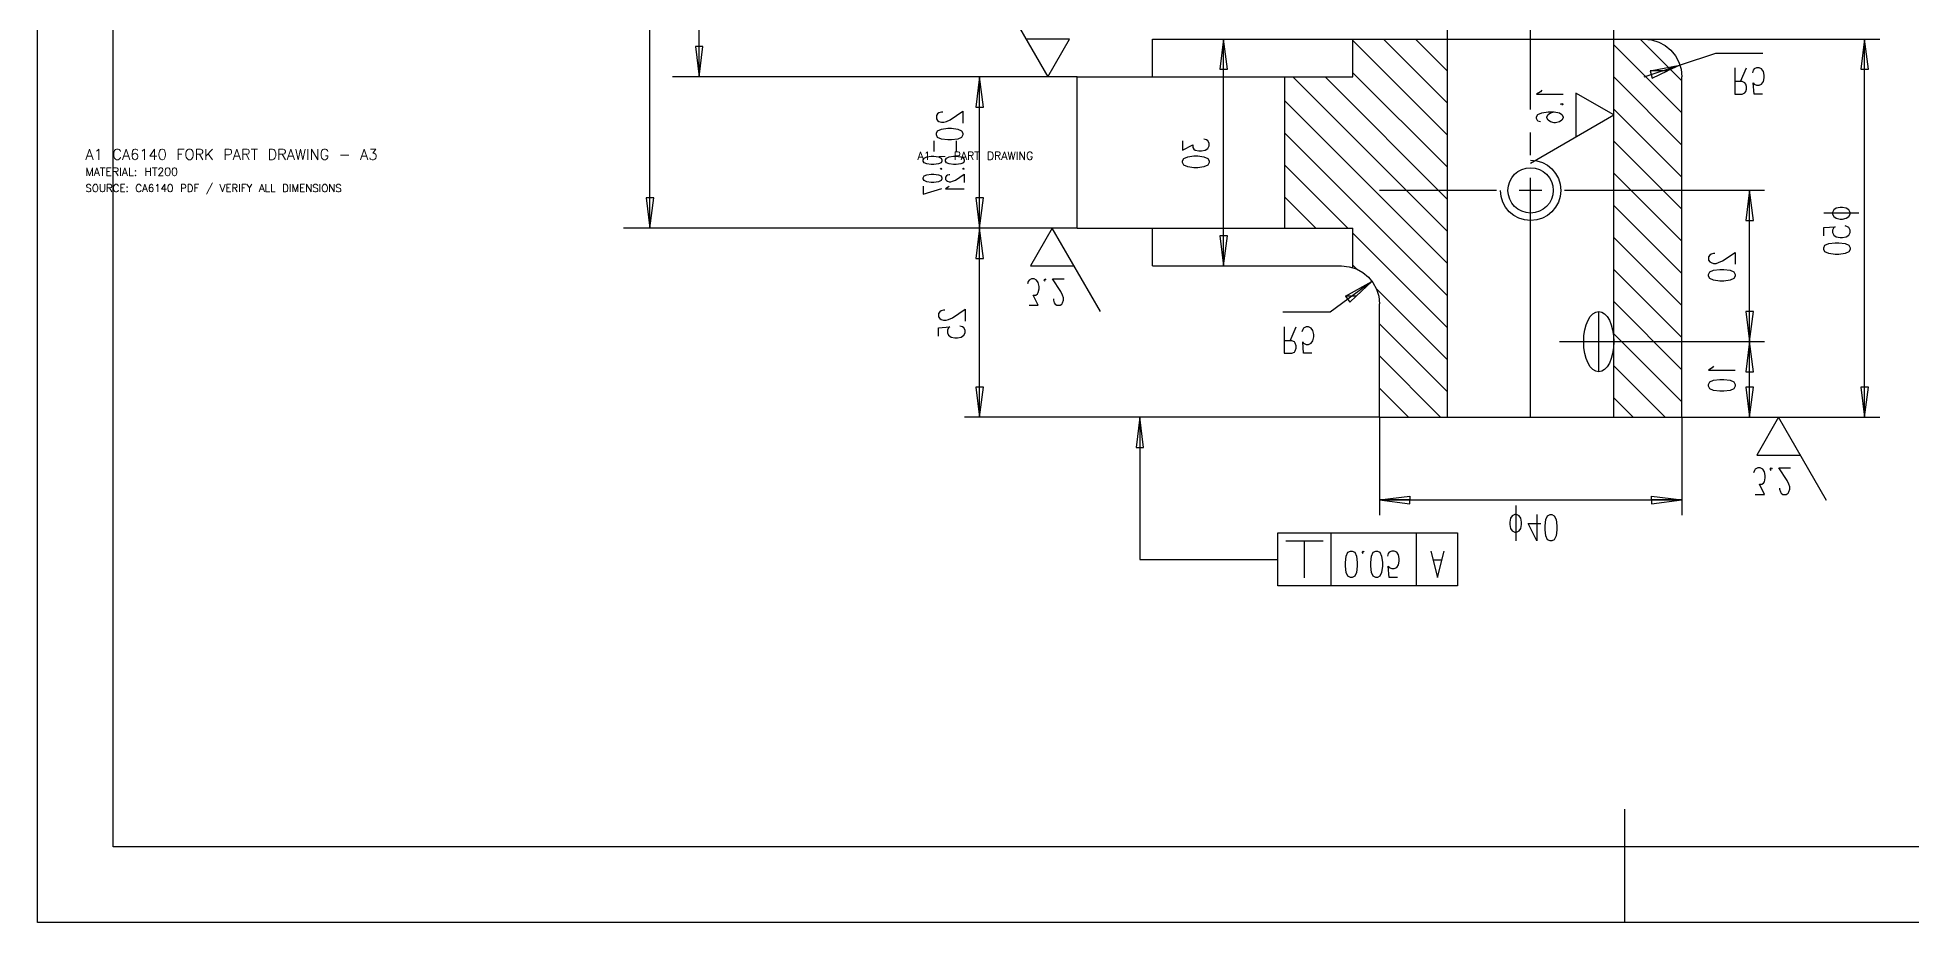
# Model space of a CAD drawing. Header units: millimetres. Extents: x 0 to 420, y 0 to 297.
# Drawn here: x 0 to 247.9, y 0.1 to 117.1 of the extents above; entities that cross this region are included whole.
import ezdxf

# ---------------------------------------------------------------- set-up
doc = ezdxf.new("R2010")
doc.units = ezdxf.units.MM
doc.layers.add('NOTES', color=3, linetype='CONTINUOUS')
doc.layers.add('PDF_GEOMETRY', color=7, linetype='CONTINUOUS')
doc.styles.get("Standard").update_dxf_attribs({"font": 'txt.shx'})

msp = doc.modelspace()

# ---------------------------------------------------------------- linework, layer by layer
at = {"layer": 'PDF_GEOMETRY'}
for p, q in [((197.51675, 107.523139), (197.51675, 137.516306)), ((81.026, 91.859806), (81.026, 130.404306)), ((186.520667, 116.857639), (186.520667, 130.425472)), ((208.523417, 116.857639), (208.523417, 130.425472)), ((87.524167, 111.851722), (87.524167, 120.836972)), ((147.5105, 116.857639), (212.523917, 116.857639)), ((147.5105, 111.851722), (147.5105, 116.857639)), ((147.5105, 116.857639), (158.90875, 116.857639)), ((156.9085, 86.853889), (156.9085, 116.857639)), ((174.02175, 111.851722), (174.02175, 116.857639)), ((174.02175, 116.645972), (186.520667, 104.147056)), ((178.054, 116.857639), (186.520667, 108.380389)), ((182.297917, 116.857639), (186.520667, 112.624306)), ((186.520667, 66.851389), (186.520667, 116.857639)), ((208.523417, 66.851389), (208.523417, 116.857639)), ((211.99475, 116.857639), (217.51925, 111.322556)), ((212.523917, 116.857639), (243.713, 116.857639)), ((241.71275, 66.851389), (241.71275, 116.857639)), ((208.523417, 116.085056), (217.51925, 107.078639)), ((137.519833, 111.851722), (84.021083, 111.851722)), ((137.519833, 111.851722), (122.6185, 111.851722)), ((124.61875, 91.859806), (124.61875, 111.851722)), ((137.519833, 91.859806), (137.519833, 111.851722)), ((137.519833, 111.851722), (174.02175, 111.851722)), ((165.025917, 91.859806), (165.025917, 111.851722)), ((166.08425, 111.851722), (186.520667, 91.415306)), ((170.328167, 111.851722), (186.520667, 95.659222)), ((174.02175, 112.402056), (186.520667, 99.903139)), ((208.523417, 111.841139), (217.51925, 102.845306)), ((217.51925, 66.851389), (217.51925, 111.851722)), ((225.308583, 111.237889), (226.081167, 113.068806)), ((165.025917, 108.666139), (186.520667, 87.171389)), ((208.523417, 107.597222), (217.51925, 98.601389)), ((165.025917, 104.432806), (186.520667, 82.927472)), ((197.51675, 101.522389), (197.51675, 104.517472)), ((118.58625, 103.406222), (118.58625, 101.988056)), ((121.539, 103.406222), (121.539, 101.988056)), ((208.523417, 103.353306), (217.51925, 94.357472)), ((165.025917, 100.188889), (173.355, 91.859806)), ((177.524833, 96.855139), (193.018833, 96.855139)), ((196.0245, 96.855139), (199.019583, 96.855139)), ((197.51675, 66.851389), (197.51675, 98.516722)), ((202.02525, 96.855139), (217.51925, 96.855139)), ((208.523417, 99.109389), (217.51925, 90.113556)), ((217.51925, 96.855139), (228.483583, 96.855139)), ((226.483333, 76.852639), (226.483333, 96.855139)), ((165.025917, 95.944972), (169.111083, 91.859806)), ((208.523417, 94.865472), (217.51925, 85.869639)), ((137.519833, 91.859806), (77.522917, 91.859806)), ((137.519833, 91.859806), (122.6185, 91.859806)), ((137.519833, 91.859806), (122.6185, 91.859806)), ((124.61875, 66.851389), (124.61875, 91.859806)), ((137.519833, 91.859806), (130.757083, 91.859806)), ((137.519833, 91.859806), (174.02175, 91.859806)), ((147.5105, 86.853889), (147.5105, 91.859806)), ((174.02175, 86.621056), (174.02175, 91.859806)), ((240.961333, 93.828306), (236.294083, 93.828306)), ((174.02175, 91.182472), (186.520667, 78.683556)), ((208.523417, 90.632139), (217.51925, 81.625722)), ((147.5105, 86.853889), (172.518917, 86.853889)), ((147.5105, 86.853889), (158.90875, 86.853889)), ((174.02175, 86.949139), (174.52975, 86.430556)), ((208.523417, 86.388222), (217.51925, 77.381806)), ((177.1015, 83.869389), (186.520667, 74.439639)), ((177.524833, 66.851389), (177.524833, 81.858556)), ((208.523417, 82.144306), (217.51925, 73.137889)), ((206.53375, 72.852139), (206.53375, 80.853139)), ((165.713833, 76.979639), (166.497, 78.810556)), ((177.524833, 79.202139), (186.520667, 70.206306)), ((208.523417, 77.900389), (217.51925, 68.904556)), ((177.524833, 74.958222), (185.621083, 66.851389)), ((201.32675, 76.852639), (217.51925, 76.852639)), ((201.32675, 76.852639), (228.483583, 76.852639)), ((201.32675, 76.852639), (228.483583, 76.852639)), ((226.483333, 66.851389), (226.483333, 76.852639)), ((208.523417, 73.656472), (215.3285, 66.851389)), ((177.524833, 70.714306), (181.377167, 66.851389)), ((208.523417, 69.412556), (211.084583, 66.851389)), ((177.524833, 66.851389), (122.6185, 66.851389)), ((145.82775, 66.851389), (145.82775, 48.065972)), ((177.524833, 66.851389), (217.51925, 66.851389)), ((177.524833, 66.851389), (177.524833, 53.918556)), ((217.51925, 66.851389), (217.51925, 53.918556)), ((217.51925, 66.851389), (243.713, 66.851389)), ((217.51925, 66.851389), (228.483583, 66.851389)), ((177.524833, 55.918806), (217.51925, 55.918806)), ((195.54825, 55.167389), (195.54825, 50.500139)), ((165.1635, 50.510722), (170.063583, 50.510722)), ((167.60825, 45.610639), (167.60825, 50.510722)), ((182.40375, 51.569056), (182.40375, 44.562889)), ((145.82775, 48.065972), (164.105167, 48.065972)), ((184.668583, 48.002472), (185.779833, 48.002472)), ((209.9945, 0.059972), (209.9945, 15.056556))]:
    msp.add_line(p, q, dxfattribs=at)
for points in [[(0, 297.038889), (419.989, 297.038889), (419.989, 0.059972), (0, 0.059972)], [(9.990667, 287.048222), (409.998333, 287.048222), (409.998333, 10.050639), (9.990667, 10.050639)], [(156.4005, 112.857139), (157.405917, 112.857139), (156.9085, 116.857639), (156.4005, 112.857139), (156.4005, 112.857139)], [(241.215333, 112.857139), (242.210167, 112.857139), (241.71275, 116.857639), (241.215333, 112.857139), (241.215333, 112.857139)], [(87.524167, 111.851722), (88.021583, 115.852222), (87.02675, 115.852222), (87.524167, 111.851722), (87.524167, 111.851722)], [(124.121333, 107.851222), (125.12675, 107.851222), (124.61875, 111.851722), (124.121333, 107.851222), (124.121333, 107.851222)], [(215.624833, 112.645472), (213.317667, 112.645472), (217.26525, 113.418056), (215.624833, 112.645472), (215.624833, 112.645472)], [(213.624583, 111.692972), (215.624833, 112.645472), (213.317667, 112.645472), (213.624583, 111.692972)], [(225.985917, 92.854639), (226.991333, 92.854639), (226.483333, 96.855139), (225.985917, 92.854639), (225.985917, 92.854639)], [(81.026, 91.859806), (81.523417, 95.849722), (80.528583, 95.849722), (81.026, 91.859806), (81.026, 91.859806)], [(124.61875, 91.859806), (125.12675, 95.849722), (124.121333, 95.849722), (124.61875, 91.859806), (124.61875, 91.859806)], [(124.121333, 87.859306), (125.12675, 87.859306), (124.61875, 91.859806), (124.121333, 87.859306), (124.121333, 87.859306)], [(156.9085, 86.853889), (157.405917, 90.854389), (156.4005, 90.854389), (156.9085, 86.853889), (156.9085, 86.853889)], [(174.46625, 82.853389), (173.026917, 82.853389), (176.540583, 84.821889), (174.46625, 82.853389), (174.46625, 82.853389)], [(173.619583, 82.049056), (174.46625, 82.853389), (173.026917, 82.853389), (173.619583, 82.049056)], [(226.483333, 76.852639), (226.991333, 80.853139), (225.985917, 80.853139), (226.483333, 76.852639), (226.483333, 76.852639)], [(225.985917, 72.852139), (226.991333, 72.852139), (226.483333, 76.852639), (225.985917, 72.852139), (225.985917, 72.852139)], [(124.61875, 66.851389), (125.12675, 70.851889), (124.121333, 70.851889), (124.61875, 66.851389), (124.61875, 66.851389)], [(226.483333, 66.851389), (226.991333, 70.851889), (225.985917, 70.851889), (226.483333, 66.851389), (226.483333, 66.851389)], [(241.71275, 66.851389), (242.210167, 70.851889), (241.215333, 70.851889), (241.71275, 66.851389), (241.71275, 66.851389)], [(145.330333, 62.850889), (146.325167, 62.850889), (145.82775, 66.851389), (145.330333, 62.850889), (145.330333, 62.850889)], [(181.525333, 55.918806), (177.524833, 55.918806), (181.525333, 56.416222), (181.525333, 55.918806), (181.525333, 55.918806)], [(181.525333, 55.410806), (181.525333, 55.918806), (177.524833, 55.918806), (181.525333, 55.410806)], [(217.51925, 55.918806), (213.51875, 55.918806), (213.51875, 56.416222), (217.51925, 55.918806), (217.51925, 55.918806)], [(213.51875, 55.410806), (217.51925, 55.918806), (213.51875, 55.918806), (213.51875, 55.410806)], [(164.105167, 51.569056), (171.111333, 51.569056), (171.111333, 44.562889), (164.105167, 44.562889)]]:
    msp.add_lwpolyline(points, close=True, dxfattribs=at)
for points in [[(127.296333, 122.858389), (133.646333, 111.851722), (136.535583, 116.857639), (130.757083, 116.857639)], [(212.529208, 116.847056), (213.53701, 116.745461), (214.47568, 116.454082), (215.325108, 115.993029), (216.065186, 115.382409), (216.675807, 114.64233), (217.13686, 113.792902), (217.428239, 112.854233), (217.529833, 111.846431)], [(212.523917, 111.851722), (222.017167, 114.994972), (228.25075, 114.994972)], [(224.525417, 113.068806), (224.525417, 109.576306), (225.530833, 109.576306), (225.858917, 109.735056), (225.975333, 109.904389), (226.081167, 110.243056), (226.081167, 110.571139), (225.975333, 110.909806), (225.858917, 111.068556), (225.530833, 111.237889), (224.525417, 111.237889)], [(228.197833, 109.576306), (227.086583, 109.576306), (226.970167, 111.068556), (227.086583, 110.909806), (227.414667, 110.740472), (227.753333, 110.740472), (228.081417, 110.909806), (228.31425, 111.237889), (228.420083, 111.735306), (228.420083, 112.073972), (228.31425, 112.571389), (228.081417, 112.910056), (227.753333, 113.068806), (227.414667, 113.068806), (227.086583, 112.910056), (226.970167, 112.740722), (226.864333, 112.402056)], [(197.51675, 100.464056), (208.523417, 106.814056), (203.5175, 109.692722), (203.5175, 103.924806)], [(198.987833, 110.116056), (198.8185, 109.893806), (198.321083, 109.565722), (201.824167, 109.565722)], [(119.750417, 107.184472), (119.581083, 107.184472), (119.253, 107.078639), (119.083667, 106.962222), (118.914333, 106.739972), (118.914333, 106.295472), (119.083667, 106.073222), (119.253, 105.967389), (119.581083, 105.850972), (119.91975, 105.850972), (120.247833, 105.967389), (120.755833, 106.189639), (122.417417, 107.300889), (122.417417, 105.745139)], [(198.8185, 105.893306), (198.490417, 106.009722), (198.321083, 106.337806), (198.321083, 106.560056), (198.490417, 106.898722), (198.987833, 107.120972), (199.823917, 107.226806), (200.66, 107.226806), (201.32675, 107.120972), (201.654833, 106.898722), (201.824167, 106.560056), (201.824167, 106.454222), (201.654833, 106.115556), (201.32675, 105.893306), (200.81875, 105.787472), (200.66, 105.787472), (200.152, 105.893306), (199.823917, 106.115556), (199.654583, 106.454222), (199.654583, 106.560056), (199.823917, 106.898722), (200.152, 107.120972), (200.66, 107.226806)], [(201.4855, 108.232222), (201.654833, 108.338056), (201.824167, 108.232222), (201.654833, 108.115806)], [(118.914333, 104.411639), (119.083667, 104.739722), (119.581083, 104.961972), (120.417167, 105.078389), (120.914583, 105.078389), (121.750667, 104.961972), (122.248083, 104.739722), (122.417417, 104.411639), (122.417417, 104.189389), (122.248083, 103.850722), (121.750667, 103.628472), (120.914583, 103.522639), (120.417167, 103.522639), (119.581083, 103.628472), (119.083667, 103.850722), (118.914333, 104.189389), (118.914333, 104.411639)], [(151.489833, 103.406222), (151.489833, 102.178556), (152.823333, 102.855889), (152.823333, 102.517222), (152.982083, 102.294972), (153.151417, 102.178556), (153.648833, 102.072722), (153.9875, 102.072722), (154.484917, 102.178556), (154.813, 102.400806), (154.982333, 102.739472), (154.982333, 103.078139), (154.813, 103.406222), (154.65425, 103.522639), (154.315583, 103.628472)], [(117.168083, 100.887389), (117.2845, 101.120222), (117.644333, 101.278972), (118.226417, 101.363639), (118.58625, 101.363639), (119.178917, 101.278972), (119.528167, 101.120222), (119.644583, 100.887389), (119.644583, 100.728639), (119.528167, 100.495806), (119.178917, 100.337056), (118.58625, 100.262972), (118.226417, 100.262972), (117.644333, 100.337056), (117.2845, 100.495806), (117.168083, 100.728639), (117.168083, 100.887389)], [(119.41175, 99.712639), (119.528167, 99.786722), (119.644583, 99.712639), (119.528167, 99.627972)], [(120.120833, 100.887389), (120.247833, 101.120222), (120.597083, 101.278972), (121.18975, 101.363639), (121.539, 101.363639), (122.131667, 101.278972), (122.480917, 101.120222), (122.597333, 100.887389), (122.597333, 100.728639), (122.480917, 100.495806), (122.131667, 100.337056), (121.539, 100.262972), (121.18975, 100.262972), (120.597083, 100.337056), (120.247833, 100.495806), (120.120833, 100.728639), (120.120833, 100.887389)], [(122.3645, 99.712639), (122.480917, 99.786722), (122.597333, 99.712639), (122.480917, 99.627972)], [(151.489833, 100.739222), (151.648583, 101.067306), (152.156583, 101.289556), (152.982083, 101.405972), (153.490083, 101.405972), (154.315583, 101.289556), (154.813, 101.067306), (154.982333, 100.739222), (154.982333, 100.516972), (154.813, 100.178306), (154.315583, 99.956056), (153.490083, 99.850222), (152.982083, 99.850222), (152.156583, 99.956056), (151.648583, 100.178306), (151.489833, 100.516972), (151.489833, 100.739222)], [(197.522042, 100.845056), (198.327218, 100.763887), (199.077161, 100.531093), (199.755804, 100.162739), (200.347084, 99.674889), (200.834933, 99.08361), (201.203288, 98.404966), (201.436082, 97.655023), (201.51725, 96.849847), (201.436082, 96.044671), (201.203288, 95.294728), (200.834933, 94.616085), (200.347084, 94.024805), (199.755804, 93.536956), (199.077161, 93.168601), (198.327218, 92.935807), (197.522042, 92.854639), (196.716865, 92.935807), (195.966923, 93.168601), (195.288279, 93.536956), (194.697, 94.024805), (194.20915, 94.616085), (193.840795, 95.294728), (193.608001, 96.044671), (193.526833, 96.849847)], [(200.522417, 96.849847), (200.46146, 96.245168), (200.286632, 95.681968), (200.009998, 95.172311), (199.643625, 94.728264), (199.199578, 94.36189), (198.689921, 94.085257), (198.12672, 93.910429), (197.522042, 93.849472), (196.917363, 93.910429), (196.354162, 94.085257), (195.844506, 94.36189), (195.400458, 94.728264), (195.034085, 95.172311), (194.757452, 95.681968), (194.582624, 96.245168), (194.521667, 96.849847), (194.582624, 97.454526), (194.757452, 98.017727), (195.034085, 98.527383), (195.400458, 98.971431), (195.844506, 99.337804), (196.354162, 99.614437), (196.917363, 99.789265), (197.522042, 99.850222), (198.12672, 99.789265), (198.689921, 99.614437), (199.199578, 99.337804), (199.643625, 98.971431), (200.009998, 98.527383), (200.286632, 98.017727), (200.46146, 97.454526), (200.522417, 96.849847)], [(117.168083, 98.527306), (117.2845, 98.760139), (117.644333, 98.918889), (118.226417, 99.003556), (118.58625, 99.003556), (119.178917, 98.918889), (119.528167, 98.760139), (119.644583, 98.527306), (119.644583, 98.368556), (119.528167, 98.135722), (119.178917, 97.976972), (118.58625, 97.902889), (118.226417, 97.902889), (117.644333, 97.976972), (117.2845, 98.135722), (117.168083, 98.368556), (117.168083, 98.527306)], [(117.168083, 97.426639), (117.168083, 96.325972), (119.644583, 97.109139)], [(120.7135, 98.918889), (120.597083, 98.918889), (120.36425, 98.844806), (120.247833, 98.760139), (120.120833, 98.611972), (120.120833, 98.294472), (120.247833, 98.135722), (120.36425, 98.061639), (120.597083, 97.976972), (120.829917, 97.976972), (121.06275, 98.061639), (121.422583, 98.209806), (122.597333, 99.003556), (122.597333, 97.902889)], [(120.597083, 97.426639), (120.480667, 97.267889), (120.120833, 97.035056), (122.597333, 97.035056)], [(239.797167, 93.934139), (239.627833, 94.272806), (239.289167, 94.495056), (238.79175, 94.600889), (238.463667, 94.600889), (237.955667, 94.495056), (237.627583, 94.272806), (237.45825, 93.934139), (237.45825, 93.711889), (237.627583, 93.383806), (237.955667, 93.161556), (238.463667, 93.045139), (238.79175, 93.045139), (239.289167, 93.161556), (239.627833, 93.383806), (239.797167, 93.711889), (239.797167, 93.934139)], [(140.610167, 80.853139), (134.249583, 91.859806), (131.370917, 86.853889), (137.138833, 86.853889)], [(236.294083, 90.822639), (236.294083, 91.933889), (237.796917, 92.050306), (237.627583, 91.933889), (237.45825, 91.605806), (237.45825, 91.267139), (237.627583, 90.939056), (237.955667, 90.716806), (238.463667, 90.600389), (238.79175, 90.600389), (239.289167, 90.716806), (239.627833, 90.939056), (239.797167, 91.267139), (239.797167, 91.605806), (239.627833, 91.933889), (239.4585, 92.050306), (239.130417, 92.156139)], [(236.294083, 89.266889), (236.463417, 89.605556), (236.960833, 89.827806), (237.796917, 89.933639), (238.294333, 89.933639), (239.130417, 89.827806), (239.627833, 89.605556), (239.797167, 89.266889), (239.797167, 89.044639), (239.627833, 88.716556), (239.130417, 88.494306), (238.294333, 88.377889), (237.796917, 88.377889), (236.960833, 88.494306), (236.463417, 88.716556), (236.294083, 89.044639), (236.294083, 89.266889)], [(172.524208, 86.853889), (173.53201, 86.752294), (174.47068, 86.460916), (175.320108, 85.999862), (176.060186, 85.389242), (176.670807, 84.649163), (177.13186, 83.799735), (177.423239, 82.861066), (177.524833, 81.853264)], [(221.90075, 88.515472), (221.731417, 88.515472), (221.403333, 88.409639), (221.234, 88.293222), (221.064667, 88.070972), (221.064667, 87.626472), (221.234, 87.404222), (221.403333, 87.298389), (221.731417, 87.181972), (222.070083, 87.181972), (222.398167, 87.298389), (222.895583, 87.520639), (224.56775, 88.631889), (224.56775, 87.076139)], [(131.169833, 81.657472), (132.386917, 81.657472), (131.720167, 82.990972), (132.058833, 82.990972), (132.281083, 83.160306), (132.386917, 83.329639), (132.503333, 83.827056), (132.503333, 84.155139), (132.386917, 84.652556), (132.164667, 84.991222), (131.836583, 85.160556), (131.497917, 85.160556), (131.169833, 84.991222), (131.053417, 84.821889), (130.947583, 84.493806)], [(133.275917, 84.821889), (133.170083, 84.991222), (133.275917, 85.160556), (133.392333, 84.991222)], [(134.387167, 82.493556), (134.387167, 82.324222), (134.503583, 81.996139), (134.609417, 81.826806), (134.831667, 81.657472), (135.276167, 81.657472), (135.498417, 81.826806), (135.614833, 81.996139), (135.720667, 82.324222), (135.720667, 82.662889), (135.614833, 82.990972), (135.392583, 83.488389), (134.281333, 85.160556), (135.837083, 85.160556)], [(176.540583, 84.821889), (170.994917, 80.726139), (164.761333, 80.726139)], [(221.064667, 85.742639), (221.234, 86.070722), (221.731417, 86.292972), (222.5675, 86.409389), (223.064917, 86.409389), (223.901, 86.292972), (224.398417, 86.070722), (224.56775, 85.742639), (224.56775, 85.520389), (224.398417, 85.181722), (223.901, 84.959472), (223.064917, 84.853639), (222.5675, 84.853639), (221.731417, 84.959472), (221.234, 85.181722), (221.064667, 85.520389), (221.064667, 85.742639)], [(120.036167, 81.022472), (119.866833, 81.022472), (119.53875, 80.906056), (119.369417, 80.800222), (119.200083, 80.577972), (119.200083, 80.133472), (119.369417, 79.911222), (119.53875, 79.794806), (119.866833, 79.688972), (120.2055, 79.688972), (120.533583, 79.794806), (121.031, 80.017056), (122.703167, 81.128306), (122.703167, 79.572556)], [(206.539042, 72.852139), (206.136988, 72.933307), (205.762514, 73.166102), (205.423641, 73.534458), (205.128393, 74.022308), (204.884791, 74.613588), (204.700857, 75.292232), (204.584614, 76.042173), (204.544083, 76.847347), (204.584614, 77.652521), (204.700857, 78.402463), (204.884791, 79.081106), (205.128393, 79.672386), (205.423641, 80.160237), (205.762514, 80.528592), (206.136988, 80.761387), (206.539042, 80.842556), (206.941095, 80.761387), (207.31557, 80.528592), (207.654442, 80.160237), (207.94969, 79.672386), (208.193292, 79.081106), (208.377226, 78.402463), (208.49347, 77.652521), (208.534, 76.847347), (208.49347, 76.042173), (208.377226, 75.292232), (208.193292, 74.613588), (207.94969, 74.022308), (207.654442, 73.534458), (207.31557, 73.166102), (206.941095, 72.933307), (206.539042, 72.852139)], [(119.200083, 77.572306), (119.200083, 78.683556), (120.702917, 78.799972), (120.533583, 78.683556), (120.374833, 78.355472), (120.374833, 78.016806), (120.533583, 77.688722), (120.87225, 77.455889), (121.369667, 77.350056), (121.69775, 77.350056), (122.20575, 77.455889), (122.533833, 77.688722), (122.703167, 78.016806), (122.703167, 78.355472), (122.533833, 78.683556), (122.3645, 78.799972), (122.036417, 78.905806)], [(164.94125, 78.810556), (164.94125, 75.307472), (165.936083, 75.307472), (166.27475, 75.476806), (166.380583, 75.646139), (166.497, 75.974222), (166.497, 76.312889), (166.380583, 76.640972), (166.27475, 76.810306), (165.936083, 76.979639), (164.94125, 76.979639)], [(168.603083, 75.307472), (167.491833, 75.307472), (167.386, 76.810306), (167.491833, 76.640972), (167.8305, 76.471639), (168.158583, 76.471639), (168.49725, 76.640972), (168.7195, 76.979639), (168.825333, 77.477056), (168.825333, 77.805139), (168.7195, 78.313139), (168.49725, 78.641222), (168.158583, 78.810556), (167.8305, 78.810556), (167.491833, 78.641222), (167.386, 78.471889), (167.269583, 78.143806)], [(221.731417, 73.624722), (221.562083, 73.402472), (221.064667, 73.074389), (224.56775, 73.074389)], [(221.064667, 71.179972), (221.234, 71.518639), (221.731417, 71.740889), (222.5675, 71.846722), (223.064917, 71.846722), (223.901, 71.740889), (224.398417, 71.518639), (224.56775, 71.179972), (224.56775, 70.957722), (224.398417, 70.629639), (223.901, 70.407389), (223.064917, 70.290972), (222.5675, 70.290972), (221.731417, 70.407389), (221.234, 70.629639), (221.064667, 70.957722), (221.064667, 71.179972)], [(236.675083, 55.855306), (230.325083, 66.851389), (227.435833, 61.856056), (233.214333, 61.856056)], [(227.23475, 56.659639), (228.462417, 56.659639), (227.795667, 57.993139), (228.12375, 57.993139), (228.346, 58.162472), (228.462417, 58.321222), (228.56825, 58.829222), (228.56825, 59.157306), (228.462417, 59.654722), (228.240167, 59.993389), (227.9015, 60.162722), (227.573417, 60.162722), (227.23475, 59.993389), (227.128917, 59.824056), (227.0125, 59.495972)], [(229.351417, 59.824056), (229.235, 59.993389), (229.351417, 60.162722), (229.45725, 59.993389)], [(230.462667, 57.495722), (230.462667, 57.326389), (230.579083, 56.987722), (230.684917, 56.828972), (230.907167, 56.659639), (231.351667, 56.659639), (231.573917, 56.828972), (231.690333, 56.987722), (231.796167, 57.326389), (231.796167, 57.654472), (231.690333, 57.993139), (231.468083, 58.490556), (230.34625, 60.162722), (231.912583, 60.162722)], [(195.442417, 53.992639), (195.10375, 53.833889), (194.8815, 53.495222), (194.775667, 52.997806), (194.775667, 52.659139), (194.8815, 52.161722), (195.10375, 51.833639), (195.442417, 51.664306), (195.664667, 51.664306), (195.99275, 51.833639), (196.215, 52.161722), (196.331417, 52.659139), (196.331417, 52.997806), (196.215, 53.495222), (195.99275, 53.833889), (195.664667, 53.992639), (195.442417, 53.992639)], [(198.331667, 53.992639), (198.331667, 50.500139), (197.220417, 52.828472), (198.882, 52.828472)], [(200.109667, 50.500139), (199.771, 50.658889), (199.54875, 51.166889), (199.442917, 51.992389), (199.442917, 52.500389), (199.54875, 53.325889), (199.771, 53.833889), (200.109667, 53.992639), (200.331917, 53.992639), (200.66, 53.833889), (200.88225, 53.325889), (200.998667, 52.500389), (200.998667, 51.992389), (200.88225, 51.166889), (200.66, 50.658889), (200.331917, 50.500139), (200.109667, 50.500139)], [(171.111333, 51.569056), (187.854167, 51.569056), (187.854167, 44.562889), (171.111333, 44.562889)], [(173.70425, 45.663556), (173.365583, 45.832889), (173.143333, 46.330306), (173.0375, 47.166389), (173.0375, 47.663806), (173.143333, 48.499889), (173.365583, 48.997306), (173.70425, 49.166639), (173.9265, 49.166639), (174.254583, 48.997306), (174.476833, 48.499889), (174.59325, 47.663806), (174.59325, 47.166389), (174.476833, 46.330306), (174.254583, 45.832889), (173.9265, 45.663556), (173.70425, 45.663556)], [(175.365833, 48.838556), (175.26, 48.997306), (175.365833, 49.166639), (175.48225, 48.997306)], [(177.038, 45.663556), (176.699333, 45.832889), (176.477083, 46.330306), (176.37125, 47.166389), (176.37125, 47.663806), (176.477083, 48.499889), (176.699333, 48.997306), (177.038, 49.166639), (177.26025, 49.166639), (177.588333, 48.997306), (177.810583, 48.499889), (177.927, 47.663806), (177.927, 47.166389), (177.810583, 46.330306), (177.588333, 45.832889), (177.26025, 45.663556), (177.038, 45.663556)], [(179.92725, 45.663556), (178.816, 45.663556), (178.699583, 47.166389), (178.816, 46.997056), (179.144083, 46.838306), (179.48275, 46.838306), (179.810833, 46.997056), (180.033083, 47.335722), (180.1495, 47.833139), (180.1495, 48.171806), (180.033083, 48.669222), (179.810833, 48.997306), (179.48275, 49.166639), (179.144083, 49.166639), (178.816, 48.997306), (178.699583, 48.838556), (178.59375, 48.499889)], [(184.329917, 49.166639), (185.218917, 45.663556), (186.107917, 49.166639)]]:
    msp.add_lwpolyline(points, dxfattribs=at)

# ---------------------------------------------------------------- texts
at = {"layer": 'NOTES'}
for s, height, p in [('A1 CA6140 FORK PART DRAWING - A3', 1.411111, (6.35, 100.894444)), ('A1 - PART DRAWING', 1.058333, (116.416667, 100.894444)), ('MATERIAL: HT200', 1.058333, (6.35, 98.777778)), ('SOURCE: CA6140 PDF / VERIFY ALL DIMENSIONS', 0.987778, (6.35, 96.661111))]:
    msp.add_text(s, height=height, dxfattribs=at).set_placement(p)

doc.saveas('drawing.dxf')
